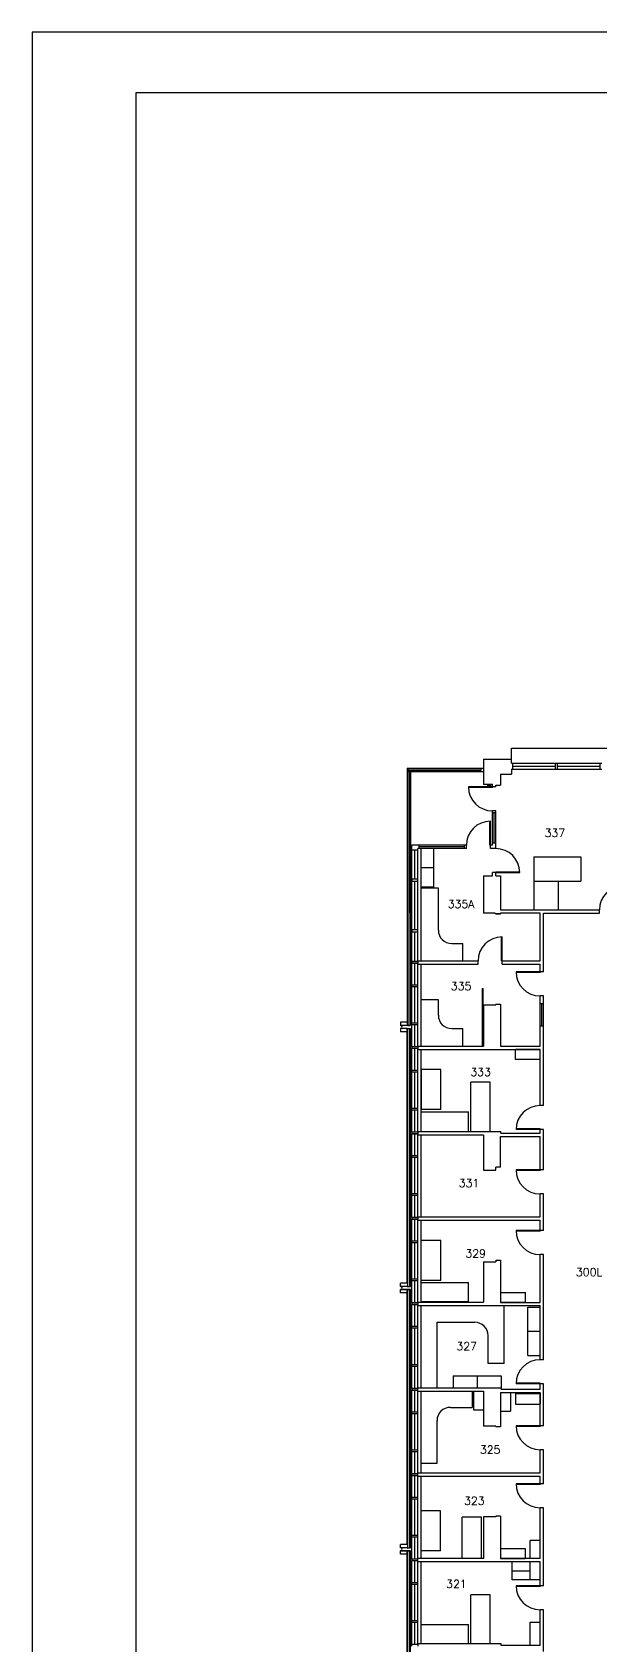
# Model space of a CAD drawing. Header units: inches. Extents: x -10292 to -5324, y 13584 to 17309.
# Drawn here: x -10292 to -9439, y 14890 to 17309 of the extents above; entities that cross this region are included whole.
import ezdxf
from ezdxf.enums import TextEntityAlignment as Align

# ---------------------------------------------------------------- set-up
doc = ezdxf.new("R2010")
doc.units = ezdxf.units.IN
doc.header["$MEASUREMENT"] = 0
for name, color, linetype in [('A-ANNO-MTLB', 7, 'Continuous'), ('A-AREA-IDEN', 7, 'Continuous'), ('A-DOOR', 3, 'Continuous'), ('A-FLOR', 9, 'Continuous'), ('A-FLOR-CASE', 11, 'Continuous'), ('A-FLOR-HRAL', 4, 'Continuous'), ('A-FURN', 9, 'Continuous'), ('A-GLAZ', 5, 'Continuous'), ('A-WALL-FULL', 7, 'Continuous'), ('A-WALL-PRHT', 8, 'Continuous'), ('A-WALL-PRTN', 9, 'Continuous')]:
    doc.layers.add(name, color=color, linetype=linetype)
doc.styles.get("Standard").update_dxf_attribs({"font": 'romans.shx', "height": 12})

# ---------------------------------------------------------------- blocks, each defined once
blk = doc.blocks.new('A-ANNO-MTLB')
at = {"layer": 'A-ANNO-MTLB'}
for points in [[(5460.6, 4095.5), (0, 4095.5), (0, 0), (5460.6, 0)], [(170.6, 99.5), (5375.3, 99.5), (5375.3, 3995.9), (170.6, 3995.9)]]:
    blk.add_lwpolyline(points, close=True, dxfattribs=at)
for tag, height, p in [('SYSTEM', 56.9, (5218.6, 3186.2)), ('ADDRESS', 28.4, (5336.8, 3182.1)), ('SCALE', 28.4, (5250.6, 2258.1)), ('DATE', 28.4, (5337.2, 2251.5)), ('BLDG_ID', 28.4, (5342.9, 1750.3)), ('BLDG_NAME', 56.9, (5221.1, 1198.2)), ('FLOOR_ID', 28.4, (5342.9, 1187)), ('FLOOR_NAME', 28.4, (5338, 698.6))]:
    blk.add_attdef(tag, text='', height=height, rotation=90, dxfattribs=at).set_placement(p, align=Align.MIDDLE_CENTER)
blk.add_attdef('NUMBER', text='', height=51.8, dxfattribs=at).set_placement((5264.6, 215.3), align=Align.MIDDLE_CENTER)

msp = doc.modelspace()

# ---------------------------------------------------------------- linework, layer by layer
at = {"layer": 'A-DOOR'}
for p, q in [((-9601.8, 16177.8), (-9637.8, 16177.8)), ((-9601.8, 16176.8), (-9637.8, 16176.8)), ((-9601.8, 16177.8), (-9601.8, 16176.8)), ((-9605.8, 16090.3), (-9605.8, 16126.3)), ((-9604.8, 16090.3), (-9604.8, 16126.3)), ((-9604.8, 16090.3), (-9605.8, 16090.3)), ((-9596.8, 16049.3), (-9596.8, 16050.3)), ((-9596.8, 16050.3), (-9560.8, 16050.3)), ((-9596.8, 16049.3), (-9560.8, 16049.3)), ((-9588.3, 15916.8), (-9588.3, 15952.8)), ((-9587.3, 15916.8), (-9587.3, 15952.8)), ((-9587.3, 15916.8), (-9588.3, 15916.8)), ((-9530.3, 15900.3), (-9566.3, 15900.3)), ((-9530.3, 15899.3), (-9566.3, 15899.3)), ((-9530.3, 15900.3), (-9530.3, 15899.3)), ((-9530.3, 15664.8), (-9566.3, 15664.8)), ((-9530.3, 15663.8), (-9566.3, 15663.8)), ((-9530.3, 15663.8), (-9530.3, 15664.8)), ((-9530.3, 15603.3), (-9566.3, 15603.3)), ((-9530.3, 15602.3), (-9566.3, 15602.3)), ((-9530.3, 15603.3), (-9530.3, 15602.3)), ((-9530.3, 15512.3), (-9566.3, 15512.3)), ((-9530.3, 15511.3), (-9566.3, 15511.3)), ((-9530.3, 15512.3), (-9530.3, 15511.3)), ((-9530.3, 15283.8), (-9566.3, 15283.8)), ((-9530.3, 15282.8), (-9566.3, 15282.8)), ((-9530.3, 15282.8), (-9530.3, 15283.8)), ((-9530.3, 15219.8), (-9566.3, 15219.8)), ((-9530.3, 15219.8), (-9530.3, 15218.8)), ((-9530.3, 15218.8), (-9566.3, 15218.8)), ((-9530.3, 15132.8), (-9566.3, 15132.8)), ((-9530.3, 15131.8), (-9566.3, 15131.8)), ((-9530.3, 15132.8), (-9530.3, 15131.8)), ((-9530.3, 14979.8), (-9566.3, 14979.8)), ((-9530.3, 14978.8), (-9566.3, 14978.8)), ((-9530.3, 14979.8), (-9530.3, 14978.8))]:
    msp.add_line(p, q, dxfattribs=at)
for centre, start, end in [((-9601.8, 16177.8), 180, 270), ((-9604.8, 16090.3), 90, 180), ((-9596.8, 16049.3), 0, 90), ((-9405.3, 15993.3), 90, 180), ((-9587.3, 15916.8), 90, 180), ((-9530.3, 15900.3), 180, 270), ((-9530.3, 15663.8), 90, 180), ((-9530.3, 15603.3), 180, 270), ((-9530.3, 15512.3), 180, 270), ((-9530.3, 15282.8), 90, 180), ((-9530.3, 15219.8), 180, 270), ((-9530.3, 15132.8), 180, 270), ((-9530.3, 14979.8), 180, 270)]:
    msp.add_arc(centre, 36, start, end, dxfattribs=at)
at = {"layer": 'A-FLOR'}
for p, q in [((-9573.3, 16235.8), (-8587.8, 16235.8)), ((-9573.3, 16219.3), (-9573.3, 16235.8)), ((-9729.8, 16205.8), (-9729.8, 15820.8)), ((-9729.8, 16205.8), (-9615.3, 16205.8)), ((-9724.8, 16200.8), (-9724.8, 15820.8)), ((-9724.8, 16200.8), (-9615.3, 16200.8)), ((-9739.8, 15824.8), (-9739.8, 15819.8)), ((-9729.8, 15824.8), (-9739.8, 15824.8)), ((-9724.8, 15819.8), (-9739.8, 15819.8)), ((-9729.8, 15815.3), (-9739.8, 15815.3)), ((-9739.8, 15815.3), (-9739.8, 15810.3)), ((-9729.8, 15810.3), (-9739.8, 15810.3)), ((-9729.8, 15815.3), (-9724.8, 15815.3)), ((-9729.8, 15433.3), (-9729.8, 15815.3)), ((-9724.8, 15428.3), (-9724.8, 15815.3)), ((-9729.8, 15433.3), (-9739.8, 15433.3)), ((-9739.8, 15428.3), (-9739.8, 15433.3)), ((-9729.8, 15428.3), (-9739.8, 15428.3)), ((-9739.8, 15418.8), (-9739.8, 15423.8)), ((-9724.8, 15423.8), (-9739.8, 15423.8)), ((-9739.8, 15423.8), (-9724.8, 15423.8)), ((-9729.8, 15418.8), (-9739.8, 15418.8)), ((-9729.8, 15428.3), (-9724.8, 15428.3)), ((-9729.8, 15041.8), (-9729.8, 15423.8)), ((-9724.8, 15036.8), (-9724.8, 15423.8)), ((-9729.8, 15041.8), (-9739.8, 15041.8)), ((-9739.8, 15036.8), (-9739.8, 15041.8)), ((-9729.8, 15036.8), (-9739.8, 15036.8)), ((-9739.8, 15027.3), (-9739.8, 15032.3)), ((-9724.8, 15032.3), (-9739.8, 15032.3)), ((-9739.8, 15032.3), (-9724.8, 15032.3)), ((-9729.8, 15027.3), (-9739.8, 15027.3)), ((-9729.8, 15036.8), (-9724.8, 15036.8)), ((-9729.8, 14746.3), (-9729.8, 15032.3)), ((-9724.8, 14746.3), (-9724.8, 15032.3))]:
    msp.add_line(p, q, dxfattribs=at)
for centre in [(-9739.5, 15817.6), (-9739.5, 15426.1), (-9739.5, 15034.6)]:
    msp.add_arc(centre, 2.26, 263.9744, 96.0256, dxfattribs=at)
at = {"layer": 'A-FLOR-CASE'}
for p, q in [((-9689.8, 16027.3), (-9689.8, 16085.3)), ((-9689.8, 16056.3), (-9708.8, 16056.3)), ((-9689.8, 16027.3), (-9708.8, 16027.3)), ((-9530.3, 15783.8), (-9567.3, 15783.8)), ((-9567.3, 15768.8), (-9567.3, 15783.8)), ((-9530.3, 15768.8), (-9530.3, 15783.8)), ((-9530.3, 15768.8), (-9567.3, 15768.8)), ((-9589.8, 15419.3), (-9552.8, 15419.3)), ((-9589.8, 15419.3), (-9589.8, 15404.3)), ((-9552.8, 15419.8), (-9552.8, 15404.8)), ((-9552.8, 15419.3), (-9552.8, 15404.3)), ((-9589.8, 15404.8), (-9552.8, 15404.8)), ((-9548.8, 15325.3), (-9548.8, 15397.3)), ((-9548.8, 15397.3), (-9530.3, 15397.3)), ((-9548.8, 15361.3), (-9530.3, 15361.3)), ((-9548.8, 15325.3), (-9530.3, 15325.3)), ((-9660.8, 15294.8), (-9588.8, 15294.8)), ((-9660.8, 15294.8), (-9660.8, 15276.8)), ((-9624.8, 15294.8), (-9624.8, 15276.8)), ((-9588.8, 15294.8), (-9588.8, 15276.3)), ((-9630.3, 15271.3), (-9630.3, 15243.8)), ((-9574.8, 15269.3), (-9574.8, 15241.8)), ((-9567.3, 15268.1), (-9530.3, 15268.1)), ((-9567.3, 15268.1), (-9567.3, 15252.1)), ((-9530.3, 15269.1), (-9530.3, 15254.1)), ((-9630.3, 15243.8), (-9615.3, 15243.8)), ((-9567.3, 15252.1), (-9530.3, 15252.1)), ((-9530.3, 15267.6), (-9530.3, 15252.6)), ((-9589.8, 15241.8), (-9574.8, 15241.8)), ((-9589.8, 15035.8), (-9552.8, 15035.8)), ((-9589.8, 15035.8), (-9589.8, 15020.8)), ((-9552.8, 15035.8), (-9552.8, 15020.8)), ((-9552.8, 15035.8), (-9552.8, 15020.8)), ((-9545.3, 15020.8), (-9545.3, 15047.8)), ((-9530.3, 15047.8), (-9545.3, 15047.8)), ((-9589.8, 15020.8), (-9552.8, 15020.8)), ((-9572.3, 14988.8), (-9572.3, 15015.8)), ((-9572.3, 15002.3), (-9545.3, 15002.3)), ((-9545.3, 14988.8), (-9545.3, 15015.8)), ((-9530.3, 14988.8), (-9572.3, 14988.8)), ((-9545.3, 14890.3), (-9545.3, 14925.3)), ((-9545.3, 14925.3), (-9530.3, 14925.3)), ((-9545.3, 14925.3), (-9530.3, 14925.3)), ((-9530.3, 14890.8), (-9530.3, 14925.8))]:
    msp.add_line(p, q, dxfattribs=at)
at = {"layer": 'A-FLOR-HRAL'}
for p, q in [((-9728.8, 16204.8), (-9619.3, 16204.8)), ((-9728.8, 16204.8), (-9728.8, 16202.6)), ((-9728.8, 16202.6), (-9728.8, 16204.8)), ((-9728.8, 16204.8), (-9728.8, 16202.3)), ((-9728.8, 16202.3), (-9619.3, 16202.3)), ((-9728.8, 16200.3), (-9728.8, 15820.8)), ((-9725.8, 16200.3), (-9728.8, 16200.3)), ((-9725.8, 16200.3), (-9725.8, 15820.8)), ((-9725.8, 15988.8), (-9725.8, 16198.8)), ((-9619.3, 16204.8), (-9619.3, 16202.3)), ((-9728.8, 15819.8), (-9725.8, 15819.8)), ((-9728.8, 15815.3), (-9725.8, 15815.3)), ((-9728.8, 15428.3), (-9728.8, 15815.3)), ((-9725.8, 15428.3), (-9725.8, 15815.3)), ((-9725.8, 15646.3), (-9725.8, 15436.3)), ((-9728.8, 15428.3), (-9725.8, 15428.3)), ((-9725.8, 15423.8), (-9728.8, 15423.8)), ((-9728.8, 15423.8), (-9725.8, 15423.8)), ((-9728.8, 15036.8), (-9728.8, 15423.8)), ((-9725.8, 15036.8), (-9725.8, 15423.8)), ((-9725.8, 15255.3), (-9725.8, 15045.3)), ((-9728.8, 15036.8), (-9725.8, 15036.8)), ((-9725.8, 15032.3), (-9728.8, 15032.3)), ((-9728.8, 15032.3), (-9725.8, 15032.3)), ((-9728.8, 14746.3), (-9728.8, 15032.3)), ((-9725.8, 14746.3), (-9725.8, 15032.3))]:
    msp.add_line(p, q, dxfattribs=at)
at = {"layer": 'A-FURN'}
for p, q in [((-9539.8, 16072.8), (-9469.3, 16072.8)), ((-9539.8, 16072.8), (-9539.8, 16036.3)), ((-9469.3, 16072.8), (-9469.3, 16036.3)), ((-9682.8, 16025.8), (-9708.8, 16025.8)), ((-9682.8, 15962.8), (-9682.8, 16025.8)), ((-9539.8, 16036.3), (-9503.3, 16036.3)), ((-9539.8, 16036.3), (-9539.8, 15993.3)), ((-9539.8, 16036.3), (-9539.8, 16036.3)), ((-9539.8, 16036.3), (-9469.3, 16036.3)), ((-9503.3, 16036.3), (-9503.3, 15993.3)), ((-9539.8, 15993.3), (-9503.3, 15993.3)), ((-9662.8, 15942.8), (-9646.3, 15942.8)), ((-9646.3, 15916.8), (-9646.3, 15942.8)), ((-9682.8, 15858.3), (-9708.8, 15858.3)), ((-9682.8, 15835.3), (-9682.8, 15858.3)), ((-9662.8, 15815.3), (-9646.3, 15815.3)), ((-9646.3, 15789.3), (-9646.3, 15815.3)), ((-9708, 15693.9), (-9708, 15753.9)), ((-9679, 15753.9), (-9708, 15753.9)), ((-9679, 15693.9), (-9679, 15753.9)), ((-9634.1, 15661.3), (-9634.1, 15734.8)), ((-9605.1, 15734.8), (-9634.1, 15734.8)), ((-9605.1, 15661.3), (-9605.1, 15734.8)), ((-9708.8, 15690.3), (-9637.8, 15690.3)), ((-9679, 15693.9), (-9708, 15693.9)), ((-9637.8, 15661.3), (-9637.8, 15690.3)), ((-9679, 15497.4), (-9708, 15497.4)), ((-9679, 15437.4), (-9679, 15497.4)), ((-9679, 15437.4), (-9708, 15437.4)), ((-9708.8, 15434.3), (-9637.8, 15434.3)), ((-9708.8, 15405.8), (-9708.8, 15434.3)), ((-9637.8, 15405.3), (-9637.8, 15434.3)), ((-9708.8, 15405.8), (-9637.8, 15405.8)), ((-9584.3, 15313.3), (-9584.3, 15398.8)), ((-9684.8, 15374.8), (-9628.3, 15374.8)), ((-9684.8, 15276.8), (-9684.8, 15374.8)), ((-9608.3, 15313.3), (-9608.3, 15354.8)), ((-9584.3, 15313.3), (-9608.3, 15313.3)), ((-9632.3, 15271.3), (-9632.3, 15247.3)), ((-9664.8, 15247.3), (-9632.3, 15247.3)), ((-9684.8, 15163.8), (-9684.8, 15227.8)), ((-9684.8, 15163.3), (-9708.8, 15163.3)), ((-9679.8, 15092.2), (-9708.8, 15092.2)), ((-9679.8, 15032.2), (-9679.8, 15092.2)), ((-9647.3, 15020.8), (-9647.3, 15082.5)), ((-9618.3, 15082.5), (-9647.3, 15082.5)), ((-9618.3, 15020.8), (-9618.3, 15082.5)), ((-9679.8, 15032.2), (-9708.8, 15032.2)), ((-9634.1, 14892.8), (-9634.1, 14966.3)), ((-9605.1, 14966.3), (-9634.1, 14966.3)), ((-9605.1, 14892.8), (-9605.1, 14966.3)), ((-9708.8, 14921.8), (-9637.8, 14921.8)), ((-9637.8, 14892.8), (-9637.8, 14921.8))]:
    msp.add_line(p, q, dxfattribs=at)
for centre, start, end in [((-9662.8, 15962.8), 180, 270), ((-9662.8, 15835.3), 180, 270), ((-9628.3, 15354.8), 0, 90), ((-9664.8, 15227.3), 90, 180)]:
    msp.add_arc(centre, 20, start, end, dxfattribs=at)
at = {"layer": 'A-GLAZ'}
for p, q in [((-9571.3, 16213.3), (-9507.3, 16213.3)), ((-9504.3, 16213.3), (-9440.3, 16213.3)), ((-9571.3, 16208.8), (-9507.3, 16208.8)), ((-9571.3, 16204.3), (-9507.3, 16204.3)), ((-9504.3, 16208.8), (-9440.3, 16208.8)), ((-9504.3, 16204.3), (-9440.3, 16204.3)), ((-9601.8, 16093.3), (-9601.8, 16138.8)), ((-9599.3, 16093.3), (-9599.3, 16138.8)), ((-9596.8, 16093.3), (-9596.8, 16138.8)), ((-9722.8, 16039.3), (-9722.8, 16083.3)), ((-9718.3, 16039.3), (-9718.3, 16083.3)), ((-9713.8, 16039.3), (-9713.8, 16083.3)), ((-9643.8, 16090.3), (-9711.8, 16090.3)), ((-9643.8, 16087.8), (-9711.8, 16087.8)), ((-9643.8, 16085.3), (-9711.8, 16085.3)), ((-9722.8, 15963.2), (-9722.8, 16035.9)), ((-9718.3, 15963.2), (-9718.3, 16035.9)), ((-9713.8, 15963.2), (-9713.8, 16035.9)), ((-9722.8, 15915.8), (-9722.8, 15959.9)), ((-9718.3, 15915.8), (-9718.3, 15959.9)), ((-9713.8, 15915.8), (-9713.8, 15959.9)), ((-9722.8, 15880.3), (-9722.8, 15913.3)), ((-9718.3, 15880.3), (-9718.3, 15913.3)), ((-9713.8, 15880.3), (-9713.8, 15913.3)), ((-9722.8, 15823.3), (-9722.8, 15877.8)), ((-9718.3, 15823.3), (-9718.3, 15877.8)), ((-9713.8, 15823.3), (-9713.8, 15877.8)), ((-9530.3, 15818.8), (-9530.3, 15852.3)), ((-9527.8, 15818.8), (-9527.8, 15852.3)), ((-9525.3, 15818.8), (-9525.3, 15852.3)), ((-9722.8, 15787.8), (-9722.8, 15820.8)), ((-9718.3, 15787.8), (-9718.3, 15820.8)), ((-9713.8, 15787.8), (-9713.8, 15820.8)), ((-9722.8, 15752.3), (-9722.8, 15785.3)), ((-9718.3, 15752.3), (-9718.3, 15785.3)), ((-9713.8, 15752.3), (-9713.8, 15785.3)), ((-9722.8, 15695.3), (-9722.8, 15749.8)), ((-9718.3, 15695.3), (-9718.3, 15749.8)), ((-9713.8, 15695.3), (-9713.8, 15749.8)), ((-9722.8, 15659.8), (-9722.8, 15692.8)), ((-9718.3, 15659.8), (-9718.3, 15692.8)), ((-9713.8, 15659.8), (-9713.8, 15692.8)), ((-9722.8, 15624.3), (-9722.8, 15657.3)), ((-9718.3, 15624.3), (-9718.3, 15657.3)), ((-9713.8, 15624.3), (-9713.8, 15657.3)), ((-9722.8, 15567.3), (-9722.8, 15621.8)), ((-9718.3, 15567.3), (-9718.3, 15621.8)), ((-9713.8, 15567.3), (-9713.8, 15621.8)), ((-9722.8, 15531.8), (-9722.8, 15564.8)), ((-9718.3, 15531.8), (-9718.3, 15564.8)), ((-9713.8, 15531.8), (-9713.8, 15564.8)), ((-9722.8, 15496.3), (-9722.8, 15529.3)), ((-9718.3, 15496.3), (-9718.3, 15529.3)), ((-9713.8, 15496.3), (-9713.8, 15529.3)), ((-9722.8, 15439.3), (-9722.8, 15493.8)), ((-9718.3, 15439.3), (-9718.3, 15493.8)), ((-9713.8, 15439.3), (-9713.8, 15493.8)), ((-9722.8, 15403.8), (-9722.8, 15436.8)), ((-9718.3, 15403.8), (-9718.3, 15436.8)), ((-9713.8, 15403.8), (-9713.8, 15436.8)), ((-9722.8, 15368.3), (-9722.8, 15401.3)), ((-9718.3, 15368.3), (-9718.3, 15401.3)), ((-9713.8, 15368.3), (-9713.8, 15401.3)), ((-9722.8, 15311.3), (-9722.8, 15365.8)), ((-9718.3, 15311.3), (-9718.3, 15365.8)), ((-9713.8, 15311.3), (-9713.8, 15365.8)), ((-9722.8, 15275.8), (-9722.8, 15308.8)), ((-9718.3, 15275.8), (-9718.3, 15308.8)), ((-9713.8, 15275.8), (-9713.8, 15308.8)), ((-9722.8, 15240.3), (-9722.8, 15273.3)), ((-9718.3, 15240.3), (-9718.3, 15273.3)), ((-9713.8, 15240.3), (-9713.8, 15273.3)), ((-9722.8, 15183.3), (-9722.8, 15237.8)), ((-9718.3, 15183.3), (-9718.3, 15237.8)), ((-9713.8, 15183.3), (-9713.8, 15237.8)), ((-9722.8, 15147.8), (-9722.8, 15180.8)), ((-9718.3, 15147.8), (-9718.3, 15180.8)), ((-9713.8, 15147.8), (-9713.8, 15180.8)), ((-9722.8, 15112.3), (-9722.8, 15145.3)), ((-9718.3, 15112.3), (-9718.3, 15145.3)), ((-9713.8, 15112.3), (-9713.8, 15145.3)), ((-9722.8, 15055.3), (-9722.8, 15109.8)), ((-9718.3, 15055.3), (-9718.3, 15109.8)), ((-9713.8, 15055.3), (-9713.8, 15109.8)), ((-9722.8, 15019.8), (-9722.8, 15052.8)), ((-9718.3, 15019.8), (-9718.3, 15052.8)), ((-9713.8, 15019.8), (-9713.8, 15052.8)), ((-9722.8, 14984.3), (-9722.8, 15017.3)), ((-9718.3, 14984.3), (-9718.3, 15017.3)), ((-9713.8, 14984.3), (-9713.8, 15017.3)), ((-9722.8, 14927.3), (-9722.8, 14981.8)), ((-9718.3, 14927.3), (-9718.3, 14981.8)), ((-9713.8, 14927.3), (-9713.8, 14981.8)), ((-9722.8, 14891.8), (-9722.8, 14924.8)), ((-9718.3, 14891.8), (-9718.3, 14924.8)), ((-9713.8, 14891.8), (-9713.8, 14924.8))]:
    msp.add_line(p, q, dxfattribs=at)
at = {"layer": 'A-WALL-FULL'}
for p, q in [((-9615.3, 16219.3), (-9573.3, 16219.3)), ((-9615.3, 16219.3), (-9615.3, 16181.8)), ((-9573.3, 16213.3), (-9573.3, 16219.3)), ((-9573.3, 16213.3), (-9571.3, 16213.3)), ((-9571.3, 16204.3), (-9571.3, 16213.3)), ((-9507.3, 16204.3), (-9507.3, 16213.3)), ((-9507.3, 16213.3), (-9504.3, 16213.3)), ((-9504.3, 16204.3), (-9504.3, 16213.3)), ((-9440.3, 16213.3), (-9437.8, 16213.3)), ((-9440.3, 16204.3), (-9440.3, 16213.3)), ((-9589.8, 16196.8), (-9573.3, 16196.8)), ((-9589.8, 16196.8), (-9589.8, 16180.3)), ((-9573.3, 16204.3), (-9573.3, 16196.8)), ((-9573.3, 16204.3), (-9573.3, 16196.8)), ((-9573.3, 16204.3), (-9571.3, 16204.3)), ((-9507.3, 16204.3), (-9504.3, 16204.3)), ((-9440.3, 16204.3), (-9437.8, 16204.3)), ((-9615.3, 16181.8), (-9601.8, 16181.8)), ((-9601.8, 16177.8), (-9601.8, 16181.8)), ((-9596.8, 16177.8), (-9601.8, 16177.8)), ((-9596.8, 16180.3), (-9589.8, 16180.3)), ((-9596.8, 16177.8), (-9596.8, 16180.3)), ((-9596.8, 16141.8), (-9601.8, 16141.8)), ((-9601.8, 16138.8), (-9601.8, 16141.8)), ((-9596.8, 16138.8), (-9596.8, 16141.8)), ((-9596.8, 16138.8), (-9601.8, 16138.8)), ((-9601.8, 16090.3), (-9601.8, 16093.3)), ((-9596.8, 16093.3), (-9601.8, 16093.3)), ((-9596.8, 16085.3), (-9596.8, 16093.3)), ((-9722.8, 16083.3), (-9722.8, 16090.3)), ((-9711.8, 16090.3), (-9722.8, 16090.3)), ((-9722.8, 16083.3), (-9713.8, 16083.3)), ((-9713.8, 16083.3), (-9713.8, 16085.3)), ((-9711.8, 16085.3), (-9713.8, 16085.3)), ((-9711.8, 16085.3), (-9711.8, 16090.3)), ((-9643.8, 16085.3), (-9643.8, 16090.3)), ((-9640.8, 16090.3), (-9643.8, 16090.3)), ((-9643.8, 16085.3), (-9643.8, 16090.3)), ((-9640.8, 16085.3), (-9643.8, 16085.3)), ((-9640.8, 16085.3), (-9640.8, 16090.3)), ((-9601.8, 16090.3), (-9604.8, 16090.3)), ((-9604.8, 16085.3), (-9604.8, 16090.3)), ((-9601.8, 16085.3), (-9604.8, 16085.3)), ((-9596.8, 16085.3), (-9601.8, 16085.3)), ((-9615.3, 16044.3), (-9601.8, 16044.3)), ((-9615.3, 16044.3), (-9615.3, 15988.3)), ((-9601.8, 16044.3), (-9601.8, 16049.3)), ((-9596.8, 16049.3), (-9601.8, 16049.3)), ((-9596.8, 16044.3), (-9596.8, 16049.3)), ((-9596.8, 16044.3), (-9589.8, 16044.3)), ((-9596.8, 16044.3), (-9589.8, 16044.3)), ((-9589.8, 16044.3), (-9589.8, 15993.3)), ((-9713.8, 16039.3), (-9722.8, 16039.3)), ((-9722.8, 16035.9), (-9722.8, 16039.3)), ((-9722.8, 16039.3), (-9722.8, 16035.9)), ((-9713.8, 16035.9), (-9722.8, 16035.9)), ((-9713.8, 16035.9), (-9713.8, 16039.3)), ((-9597.8, 15988.3), (-9615.3, 15988.3)), ((-9597.8, 15987.3), (-9597.8, 15988.3)), ((-9589.8, 15987.3), (-9597.8, 15987.3)), ((-9596.8, 15987.3), (-9589.8, 15987.3)), ((-9589.8, 15993.3), (-9441.3, 15993.3)), ((-9530.3, 15988.3), (-9589.8, 15988.3)), ((-9589.8, 15988.3), (-9589.8, 15987.3)), ((-9530.3, 15916.8), (-9530.3, 15988.3)), ((-9525.3, 15988.3), (-9441.3, 15988.3)), ((-9525.3, 15900.3), (-9525.3, 15988.3)), ((-9441.3, 15988.3), (-9441.3, 15993.3)), ((-9713.8, 15959.9), (-9725.8, 15959.9)), ((-9713.8, 15963.2), (-9722.8, 15963.2)), ((-9722.8, 15959.9), (-9722.8, 15963.2)), ((-9722.8, 15963.2), (-9722.8, 15959.9)), ((-9713.8, 15959.9), (-9722.8, 15959.9)), ((-9722.8, 15959.9), (-9722.8, 15959.9)), ((-9713.8, 15959.9), (-9713.8, 15963.2)), ((-9713.8, 15915.8), (-9722.8, 15915.8)), ((-9713.8, 15915.8), (-9722.8, 15915.8)), ((-9722.8, 15915.8), (-9722.8, 15913.3)), ((-9722.8, 15913.3), (-9713.8, 15913.3)), ((-9713.8, 15913.3), (-9722.8, 15913.3)), ((-9713.8, 15916.8), (-9623.3, 15916.8)), ((-9713.8, 15915.8), (-9713.8, 15913.3)), ((-9713.8, 15911.8), (-9623.3, 15911.8)), ((-9623.3, 15911.8), (-9623.3, 15916.8)), ((-9587.3, 15916.8), (-9530.3, 15916.8)), ((-9587.3, 15911.8), (-9587.3, 15916.8)), ((-9587.3, 15911.8), (-9530.3, 15911.8)), ((-9530.3, 15900.3), (-9530.3, 15911.8)), ((-9525.3, 15900.3), (-9530.3, 15900.3)), ((-9713.8, 15880.3), (-9722.8, 15880.3)), ((-9722.8, 15877.8), (-9722.8, 15880.3)), ((-9713.8, 15877.8), (-9722.8, 15877.8)), ((-9713.8, 15877.8), (-9713.8, 15880.3)), ((-9615.3, 15850.8), (-9596.8, 15850.8)), ((-9615.3, 15850.8), (-9615.3, 15788.8)), ((-9596.8, 15851.8), (-9589.8, 15851.8)), ((-9596.8, 15851.8), (-9596.8, 15850.8)), ((-9589.8, 15851.8), (-9589.8, 15788.8)), ((-9525.3, 15864.3), (-9530.3, 15864.3)), ((-9530.3, 15852.3), (-9530.3, 15864.3)), ((-9525.3, 15852.3), (-9530.3, 15852.3)), ((-9525.3, 15852.3), (-9525.3, 15864.3)), ((-9713.8, 15823.3), (-9722.8, 15823.3)), ((-9722.8, 15820.8), (-9722.8, 15823.3)), ((-9713.8, 15820.8), (-9722.8, 15820.8)), ((-9713.8, 15820.8), (-9722.8, 15820.8)), ((-9713.8, 15820.8), (-9713.8, 15823.3)), ((-9525.3, 15818.8), (-9530.3, 15818.8)), ((-9530.3, 15788.8), (-9530.3, 15818.8)), ((-9525.3, 15699.8), (-9525.3, 15818.8)), ((-9713.8, 15787.8), (-9722.8, 15787.8)), ((-9722.8, 15787.8), (-9722.8, 15785.3)), ((-9713.8, 15785.3), (-9722.8, 15785.3)), ((-9713.8, 15788.8), (-9615.3, 15788.8)), ((-9713.8, 15787.8), (-9713.8, 15785.3)), ((-9713.8, 15783.8), (-9530.3, 15783.8)), ((-9589.8, 15788.8), (-9530.3, 15788.8)), ((-9530.3, 15699.8), (-9530.3, 15783.8)), ((-9713.8, 15752.3), (-9722.8, 15752.3)), ((-9722.8, 15749.8), (-9722.8, 15752.3)), ((-9713.8, 15749.8), (-9713.8, 15752.3)), ((-9713.8, 15749.8), (-9722.8, 15749.8)), ((-9713.8, 15695.3), (-9722.8, 15695.3)), ((-9722.8, 15692.8), (-9722.8, 15695.3)), ((-9713.8, 15692.8), (-9722.8, 15692.8)), ((-9713.8, 15692.8), (-9722.8, 15692.8)), ((-9713.8, 15692.8), (-9713.8, 15695.3)), ((-9525.3, 15699.8), (-9530.3, 15699.8)), ((-9713.8, 15659.8), (-9722.8, 15659.8)), ((-9713.8, 15659.8), (-9722.8, 15659.8)), ((-9722.8, 15659.8), (-9722.8, 15657.3)), ((-9722.8, 15657.3), (-9713.8, 15657.3)), ((-9713.8, 15657.3), (-9722.8, 15657.3)), ((-9713.8, 15660.8), (-9589.3, 15660.8)), ((-9713.8, 15659.8), (-9713.8, 15657.3)), ((-9713.8, 15655.8), (-9615.3, 15655.8)), ((-9615.3, 15655.8), (-9615.3, 15602.8)), ((-9589.3, 15658.3), (-9589.3, 15660.8)), ((-9589.3, 15658.3), (-9530.3, 15658.3)), ((-9525.3, 15663.8), (-9530.3, 15663.8)), ((-9530.3, 15658.3), (-9530.3, 15663.8)), ((-9525.3, 15603.3), (-9525.3, 15663.8)), ((-9589.8, 15607.3), (-9589.8, 15653.3)), ((-9589.8, 15653.3), (-9530.3, 15653.3)), ((-9530.3, 15603.3), (-9530.3, 15653.3)), ((-9713.8, 15624.3), (-9722.8, 15624.3)), ((-9722.8, 15621.8), (-9722.8, 15624.3)), ((-9713.8, 15621.8), (-9722.8, 15621.8)), ((-9713.8, 15621.8), (-9713.8, 15624.3)), ((-9596.8, 15602.8), (-9596.8, 15607.3)), ((-9589.8, 15607.3), (-9596.8, 15607.3)), ((-9615.3, 15602.8), (-9596.8, 15602.8)), ((-9525.3, 15603.3), (-9530.3, 15603.3)), ((-9713.8, 15567.3), (-9722.8, 15567.3)), ((-9722.8, 15564.8), (-9722.8, 15567.3)), ((-9713.8, 15564.8), (-9722.8, 15564.8)), ((-9713.8, 15564.8), (-9722.8, 15564.8)), ((-9713.8, 15564.8), (-9713.8, 15567.3)), ((-9525.3, 15567.3), (-9530.3, 15567.3)), ((-9530.3, 15532.8), (-9530.3, 15567.3)), ((-9525.3, 15512.3), (-9525.3, 15567.3)), ((-9713.8, 15531.8), (-9722.8, 15531.8)), ((-9722.8, 15531.8), (-9722.8, 15529.3)), ((-9722.8, 15529.3), (-9713.8, 15529.3)), ((-9713.8, 15529.3), (-9722.8, 15529.3)), ((-9713.8, 15532.8), (-9530.3, 15532.8)), ((-9713.8, 15531.8), (-9713.8, 15529.3)), ((-9713.8, 15527.8), (-9530.3, 15527.8)), ((-9530.3, 15512.3), (-9530.3, 15527.8)), ((-9525.3, 15512.3), (-9530.3, 15512.3)), ((-9713.8, 15496.3), (-9722.8, 15496.3)), ((-9722.8, 15493.8), (-9722.8, 15496.3)), ((-9713.8, 15493.8), (-9722.8, 15493.8)), ((-9713.8, 15493.8), (-9713.8, 15496.3)), ((-9615.3, 15465.3), (-9615.3, 15404.8)), ((-9615.3, 15465.3), (-9596.8, 15465.3)), ((-9596.8, 15467.8), (-9589.8, 15467.8)), ((-9596.8, 15467.8), (-9596.8, 15465.3)), ((-9589.8, 15467.8), (-9589.8, 15404.3)), ((-9525.3, 15476.3), (-9530.3, 15476.3)), ((-9530.3, 15404.3), (-9530.3, 15476.3)), ((-9525.3, 15318.8), (-9525.3, 15476.3)), ((-9713.8, 15439.3), (-9722.8, 15439.3)), ((-9722.8, 15436.8), (-9722.8, 15439.3)), ((-9713.8, 15436.8), (-9713.8, 15439.3)), ((-9713.8, 15436.8), (-9722.8, 15436.8)), ((-9713.8, 15436.8), (-9722.8, 15436.8)), ((-9713.8, 15403.8), (-9722.8, 15403.8)), ((-9713.8, 15403.8), (-9722.8, 15403.8)), ((-9722.8, 15403.8), (-9722.8, 15401.3)), ((-9722.8, 15401.3), (-9713.8, 15401.3)), ((-9713.8, 15401.3), (-9722.8, 15401.3)), ((-9713.8, 15404.8), (-9615.3, 15404.8)), ((-9713.8, 15403.8), (-9713.8, 15401.3)), ((-9713.8, 15399.8), (-9530.3, 15399.8)), ((-9589.8, 15404.3), (-9530.3, 15404.3)), ((-9530.3, 15318.8), (-9530.3, 15399.8)), ((-9713.8, 15368.3), (-9722.8, 15368.3)), ((-9722.8, 15365.8), (-9722.8, 15368.3)), ((-9713.8, 15365.8), (-9722.8, 15365.8)), ((-9713.8, 15365.8), (-9713.8, 15368.3)), ((-9525.3, 15318.8), (-9530.3, 15318.8)), ((-9713.8, 15311.3), (-9722.8, 15311.3)), ((-9722.8, 15308.8), (-9722.8, 15311.3)), ((-9713.8, 15308.8), (-9722.8, 15308.8)), ((-9713.8, 15308.8), (-9722.8, 15308.8)), ((-9713.8, 15308.8), (-9713.8, 15311.3)), ((-9713.8, 15275.8), (-9722.8, 15275.8)), ((-9713.8, 15275.8), (-9722.8, 15275.8)), ((-9713.8, 15275.8), (-9722.8, 15275.8)), ((-9722.8, 15275.8), (-9722.8, 15273.3)), ((-9722.8, 15273.3), (-9713.8, 15273.3)), ((-9713.8, 15273.3), (-9722.8, 15273.3)), ((-9713.8, 15276.8), (-9588.8, 15276.8)), ((-9713.8, 15273.3), (-9713.8, 15275.8)), ((-9713.8, 15271.8), (-9615.3, 15271.8)), ((-9615.3, 15271.8), (-9615.3, 15219.3)), ((-9589.8, 15269.8), (-9589.8, 15218.3)), ((-9589.8, 15269.8), (-9530.3, 15269.8)), ((-9588.8, 15274.8), (-9588.8, 15276.8)), ((-9588.8, 15274.8), (-9530.3, 15274.8)), ((-9525.3, 15282.8), (-9530.3, 15282.8)), ((-9530.3, 15274.8), (-9530.3, 15282.8)), ((-9530.3, 15219.8), (-9530.3, 15269.8)), ((-9525.3, 15219.8), (-9525.3, 15282.8)), ((-9713.8, 15240.3), (-9722.8, 15240.3)), ((-9722.8, 15237.8), (-9722.8, 15240.3)), ((-9713.8, 15237.8), (-9722.8, 15237.8)), ((-9713.8, 15237.8), (-9713.8, 15240.3)), ((-9525.3, 15219.8), (-9530.3, 15219.8)), ((-9596.8, 15219.3), (-9615.3, 15219.3)), ((-9596.8, 15219.3), (-9596.8, 15218.3)), ((-9589.8, 15218.3), (-9596.8, 15218.3)), ((-9713.8, 15183.3), (-9722.8, 15183.3)), ((-9722.8, 15180.8), (-9722.8, 15183.3)), ((-9713.8, 15180.8), (-9722.8, 15180.8)), ((-9713.8, 15180.8), (-9722.8, 15180.8)), ((-9713.8, 15180.8), (-9713.8, 15183.3)), ((-9525.3, 15183.8), (-9530.3, 15183.8)), ((-9530.3, 15148.8), (-9530.3, 15183.8)), ((-9525.3, 15132.8), (-9525.3, 15183.8)), ((-9713.8, 15147.8), (-9722.8, 15147.8)), ((-9713.8, 15147.8), (-9722.8, 15147.8)), ((-9722.8, 15145.3), (-9722.8, 15147.8)), ((-9530.3, 15148.8), (-9713.8, 15148.8)), ((-9713.8, 15145.3), (-9713.8, 15147.8)), ((-9722.8, 15145.3), (-9713.8, 15145.3)), ((-9713.8, 15145.3), (-9722.8, 15145.3)), ((-9530.3, 15143.8), (-9713.8, 15143.8)), ((-9530.3, 15132.8), (-9530.3, 15143.8)), ((-9525.3, 15132.8), (-9530.3, 15132.8)), ((-9713.8, 15112.3), (-9722.8, 15112.3)), ((-9722.8, 15109.8), (-9722.8, 15112.3)), ((-9713.8, 15109.8), (-9722.8, 15109.8)), ((-9713.8, 15109.8), (-9713.8, 15112.3)), ((-9615.3, 15083.3), (-9615.3, 15020.8)), ((-9596.8, 15083.3), (-9615.3, 15083.3)), ((-9589.8, 15084.3), (-9596.8, 15084.3)), ((-9596.8, 15084.3), (-9596.8, 15083.3)), ((-9589.8, 15084.3), (-9589.8, 15020.8)), ((-9589.8, 15077.3), (-9589.8, 15025.3)), ((-9525.3, 15096.8), (-9530.3, 15096.8)), ((-9530.3, 15020.8), (-9530.3, 15096.8)), ((-9525.3, 14979.8), (-9525.3, 15096.8)), ((-9713.8, 15055.3), (-9722.8, 15055.3)), ((-9722.8, 15052.8), (-9722.8, 15055.3)), ((-9713.8, 15052.8), (-9722.8, 15052.8)), ((-9713.8, 15052.8), (-9722.8, 15052.8)), ((-9713.8, 15052.8), (-9713.8, 15055.3)), ((-9713.8, 15019.8), (-9722.8, 15019.8)), ((-9713.8, 15019.8), (-9722.8, 15019.8)), ((-9722.8, 15019.8), (-9722.8, 15017.3)), ((-9713.8, 15017.3), (-9722.8, 15017.3)), ((-9615.3, 15020.8), (-9713.8, 15020.8)), ((-9713.8, 15017.3), (-9713.8, 15019.8)), ((-9530.3, 15015.8), (-9713.8, 15015.8)), ((-9530.3, 15020.8), (-9589.8, 15020.8)), ((-9530.3, 14979.8), (-9530.3, 15015.8)), ((-9713.8, 14984.3), (-9722.8, 14984.3)), ((-9722.8, 14981.8), (-9722.8, 14984.3)), ((-9713.8, 14981.8), (-9722.8, 14981.8)), ((-9713.8, 14981.8), (-9713.8, 14984.3)), ((-9525.3, 14979.8), (-9530.3, 14979.8)), ((-9525.3, 14943.8), (-9530.3, 14943.8)), ((-9530.3, 14890.3), (-9530.3, 14943.8)), ((-9525.3, 14881.3), (-9525.3, 14943.8)), ((-9713.8, 14927.3), (-9722.8, 14927.3)), ((-9722.8, 14924.8), (-9722.8, 14927.3)), ((-9713.8, 14924.8), (-9722.8, 14924.8)), ((-9713.8, 14924.8), (-9722.8, 14924.8)), ((-9713.8, 14924.8), (-9713.8, 14927.3)), ((-9713.8, 14891.8), (-9722.8, 14891.8)), ((-9713.8, 14891.8), (-9722.8, 14891.8)), ((-9722.8, 14889.3), (-9722.8, 14891.8)), ((-9588.8, 14892.8), (-9713.8, 14892.8)), ((-9713.8, 14891.8), (-9713.8, 14889.3)), ((-9588.8, 14890.3), (-9588.8, 14892.8)), ((-9530.3, 14890.3), (-9588.8, 14890.3))]:
    msp.add_line(p, q, dxfattribs=at)
at = {"layer": 'A-WALL-PRHT'}
for p, q in [((-9708.8, 15916.8), (-9708.8, 16085.3)), ((-9708.8, 15788.8), (-9708.8, 15911.8)), ((-9708.8, 15660.8), (-9708.8, 15783.8)), ((-9708.8, 15532.8), (-9708.8, 15655.8)), ((-9708.8, 15404.8), (-9708.8, 15527.8)), ((-9708.8, 15276.8), (-9708.8, 15399.8)), ((-9708.8, 15148.8), (-9708.8, 15271.8)), ((-9708.8, 15020.8), (-9708.8, 15143.8)), ((-9708.8, 14892.8), (-9708.8, 15015.8))]:
    msp.add_line(p, q, dxfattribs=at)
at = {"layer": 'A-WALL-PRTN'}
for p, q in [((-9617.3, 15875.3), (-9615.4, 15875.3)), ((-9617.3, 15875.3), (-9617.3, 15788.8)), ((-9615.4, 15850.8), (-9615.4, 15875.3))]:
    msp.add_line(p, q, dxfattribs=at)

# ---------------------------------------------------------------- block references
at = {"layer": 'A-ANNO-MTLB', "xscale": 0.90972, "yscale": 0.90972, "zscale": 0.90972}
msp.add_blockref('A-ANNO-MTLB', (-10291.8, 13583.7), dxfattribs=at)

# ---------------------------------------------------------------- texts
at = {"layer": 'A-AREA-IDEN', "attachment_point": 5}
for s, insert, char_height in [('[CG]301', (-9606.6, 16179.7), 1), ('337', (-9508.1, 16108.7), 12), ('335A', (-9648.8, 16002.1), 12), ('335', (-9648.7, 15879), 12), ('333', (-9619.5, 15750.2), 12), ('331', (-9636.9, 15583.6), 12), ('329', (-9626.8, 15478), 12), ('300L', (-9456.7, 15450.1), 12), ('327', (-9640.3, 15338.9), 12), ('325', (-9605.1, 15183.9), 12), ('323', (-9628.9, 15107.1), 12), ('321', (-9655.7, 14982.4), 12)]:
    msp.add_mtext(s, dxfattribs=dict(at, insert=insert, char_height=char_height))

doc.saveas('drawing.dxf')
